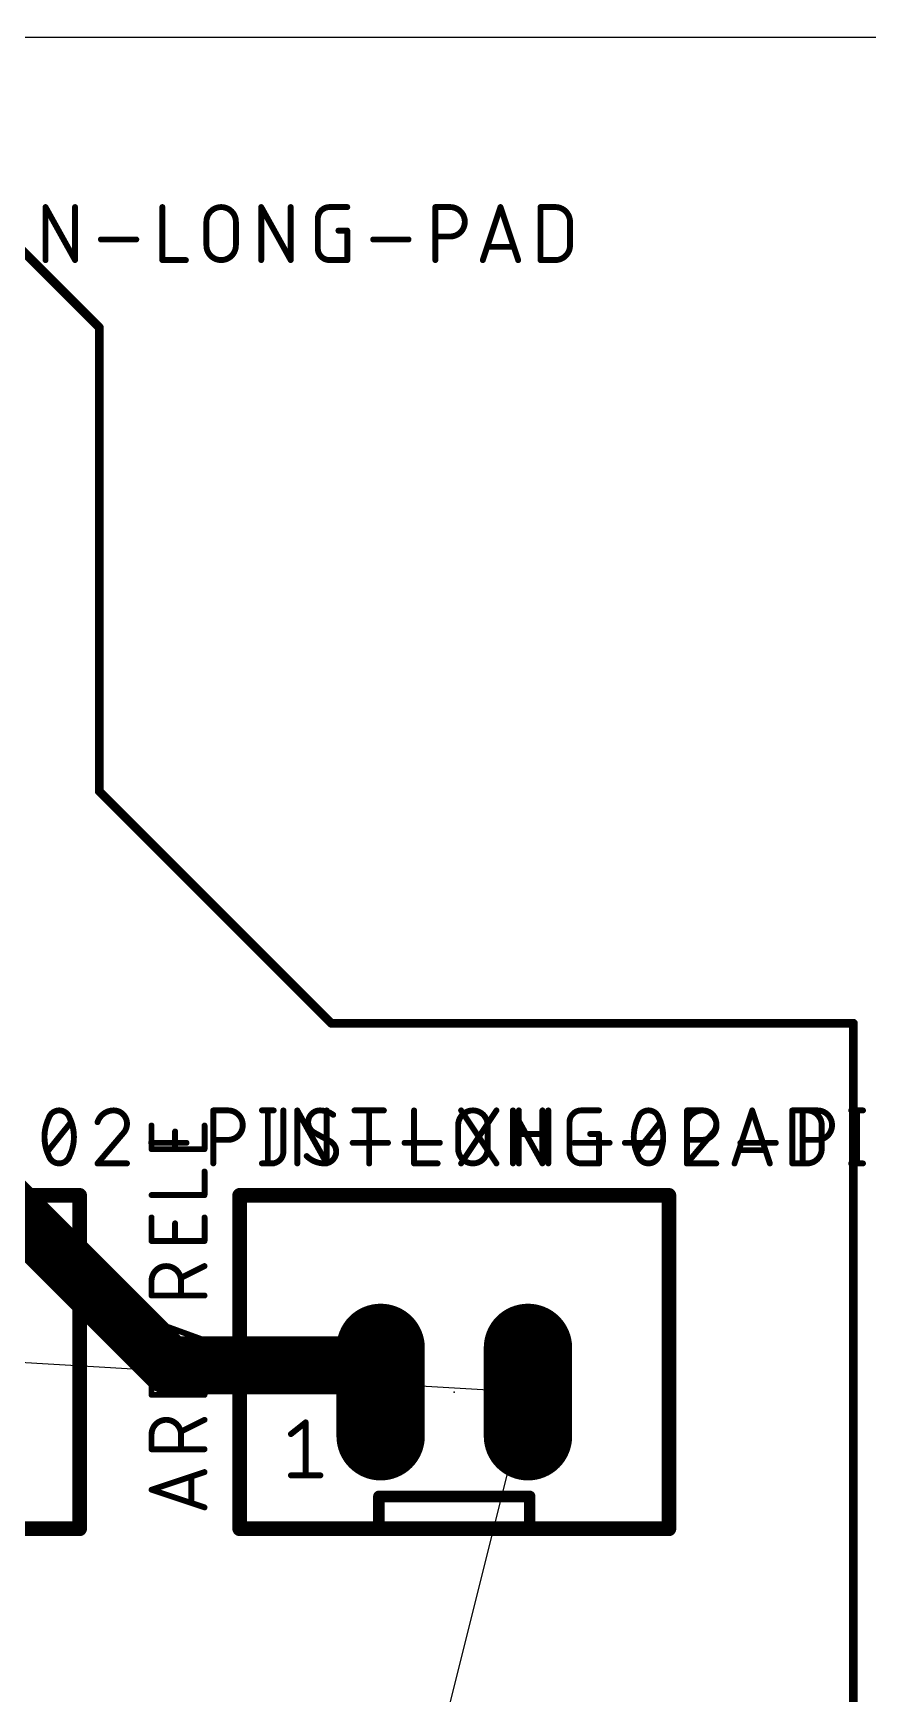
# Model space of a CAD drawing. Extents: x -1 to 132, y 0 to 67.
# Drawn here: x 67.86 to 82.25, y 38.44 to 67.08 of the extents above; entities that cross this region are included whole.
import ezdxf

# ---------------------------------------------------------------- set-up
doc = ezdxf.new("R2010")
doc.units = 0
for name, color, linetype in [('16', 132, 'CONTINUOUS'), ('17', 110, 'CONTINUOUS'), ('19', 53, 'CONTINUOUS'), ('20', 31, 'CONTINUOUS'), ('21', 253, 'CONTINUOUS'), ('23', 53, 'CONTINUOUS'), ('25', 253, 'CONTINUOUS'), ('27', 253, 'CONTINUOUS'), ('51', 253, 'CONTINUOUS')]:
    doc.layers.add(name, color=color, linetype=linetype)

# ---------------------------------------------------------------- blocks, each defined once
blk = doc.blocks.new('LONGP100')
at = {"const_width": 1}
blk.add_lwpolyline([(-0.5, 0), (0.5, 0)], dxfattribs=at)
at = {"const_width": 0.5}
for points in [[(-0.5, 0.25, 1), (-0.5, -0.25)], [(0.5, -0.25, 1), (0.5, 0.25)]]:
    blk.add_lwpolyline(points, format="xyb", dxfattribs=at)

msp = doc.modelspace()

# ---------------------------------------------------------------- linework, layer by layer
at = {"layer": '16'}
for points, const_width in [([(69, 62), (64, 67)], 0.1524), ([(69, 54), (69, 62)], 0.1524), ([(73, 50), (69, 54)], 0.1524), ([(82, 50), (73, 50)], 0.1524), ([(82, 14), (82, 50)], 0.1524), ([(66.6, 47.7), (70.2, 44.1)], 1), ([(70.2, 44.1), (73.8, 44.1)], 1), ([(73.8, 44.1), (73.85, 43.64)], 1)]:
    msp.add_lwpolyline(points, dxfattribs=dict(at, const_width=const_width))
for points, const_width in [([(69.0381, 62, 1), (68.9619, 62)], 0.0762), ([(68.9731, 61.9731, 1), (69.0269, 62.0269)], 0.0762), ([(68.9619, 54, 1), (69.0381, 54)], 0.0762), ([(69.0269, 54.0269, 1), (68.9731, 53.9731)], 0.0762), ([(73, 50.0381, 1), (73, 49.9619)], 0.0762), ([(72.9731, 49.9731, 1), (73.0269, 50.0269)], 0.0762), ([(82.0381, 50, 1), (81.9619, 50)], 0.0762), ([(82, 49.9619, 1), (82, 50.0381)], 0.0762), ([(70.2, 44.35, 1), (70.2, 43.85)], 0.5), ([(70.0232, 43.9232, 1), (70.3768, 44.2768)], 0.5), ([(74.0485, 44.127, 1), (73.5515, 44.073)], 0.5), ([(73.8, 43.85, 1), (73.8, 44.35)], 0.5), ([(73.6015, 43.613, 1), (74.0985, 43.667)], 0.5)]:
    msp.add_lwpolyline(points, format="xyb", dxfattribs=dict(at, const_width=const_width))
at = {"layer": '19'}
for p in [(54.8, 44.91), (73.85, 33.48)]:
    msp.add_line(p, (76.39, 43.64), dxfattribs=at)
at = {"layer": '20'}
msp.add_line((132, 67), (0, 67), dxfattribs=at)
at = {"layer": '21'}
for points, const_width in [([(68.66, 47.0325), (61.26, 47.0325)], 0.254), ([(68.66, 41.2825), (68.66, 47.0325)], 0.254), ([(78.82, 47.0325), (71.42, 47.0325)], 0.254), ([(71.42, 47.0325), (71.42, 41.2825)], 0.254), ([(78.82, 41.2825), (78.82, 47.0325)], 0.254), ([(73.82, 41.34), (73.82, 41.84)], 0.2), ([(73.82, 41.84), (76.42, 41.84)], 0.2), ([(76.42, 41.34), (76.42, 41.84)], 0.2), ([(61.26, 41.2825), (68.66, 41.2825)], 0.254), ([(71.42, 41.2825), (78.82, 41.2825)], 0.254)]:
    msp.add_lwpolyline(points, dxfattribs=dict(at, const_width=const_width))
for points, const_width in [([(68.7235, 47.0325, 1), (68.5965, 47.0325)], 0.127), ([(68.66, 46.969, 1), (68.66, 47.096)], 0.127), ([(71.42, 47.096, 1), (71.42, 46.969)], 0.127), ([(71.4835, 47.0325, 1), (71.3565, 47.0325)], 0.127), ([(78.8835, 47.0325, 1), (78.7565, 47.0325)], 0.127), ([(78.82, 46.969, 1), (78.82, 47.096)], 0.127), ([(73.87, 41.84, 1), (73.77, 41.84)], 0.1), ([(73.82, 41.89, 1), (73.82, 41.79)], 0.1), ([(76.47, 41.84, 1), (76.37, 41.84)], 0.1), ([(76.42, 41.79, 1), (76.42, 41.89)], 0.1), ([(68.5965, 41.2825, 1), (68.7235, 41.2825)], 0.127), ([(68.66, 41.219, 1), (68.66, 41.346)], 0.127), ([(71.42, 41.346, 1), (71.42, 41.219)], 0.127), ([(71.3565, 41.2825, 1), (71.4835, 41.2825)], 0.127), ([(73.77, 41.34, 1), (73.87, 41.34)], 0.1), ([(76.37, 41.34, 1), (76.47, 41.34)], 0.1), ([(78.7565, 41.2825, 1), (78.8835, 41.2825)], 0.127), ([(78.82, 41.219, 1), (78.82, 41.346)], 0.127)]:
    msp.add_lwpolyline(points, format="xyb", dxfattribs=dict(at, const_width=const_width))
at = {"layer": '23'}
msp.add_point((75.12, 43.64), dxfattribs=at)
at = {"layer": '25', "const_width": 0.1016}
for points in [[(69.8998, 47.8301), (69.8998, 48.2365)], [(70.3062, 47.8301), (70.3062, 48.1349)], [(70.8142, 48.2365), (70.8142, 47.8301)], [(70.8142, 47.8301), (69.8998, 47.8301)], [(70.8142, 47.0376), (70.8142, 47.444)], [(69.8998, 47.0376), (70.8142, 47.0376)], [(69.8998, 46.2451), (69.8998, 46.6515)], [(70.8142, 46.6515), (70.8142, 46.2451)], [(70.3062, 46.2451), (70.3062, 46.5499)], [(70.8142, 46.2451), (69.8998, 46.2451)], [(70.8142, 45.8128), (70.4078, 45.6096)], [(69.8998, 45.3048), (69.8998, 45.5588)], [(70.4078, 45.5588), (70.4078, 45.3048)], [(70.8142, 45.3048), (69.8998, 45.3048)], [(70.9158, 44.4956), (69.7982, 44.902)], [(70.1538, 44.0994), (70.5602, 44.0994)], [(69.8998, 43.5914), (69.8998, 43.8454)], [(70.8142, 43.8454), (70.8142, 43.5914)], [(70.8142, 43.5914), (69.8998, 43.5914)], [(70.8142, 43.1611), (70.4078, 42.9579)], [(69.8998, 42.6531), (69.8998, 42.9071)], [(70.8142, 42.6531), (69.8998, 42.6531)], [(70.4078, 42.9071), (70.4078, 42.6531)], [(69.8998, 41.9556), (70.8142, 42.2604)], [(70.5856, 42.1842), (70.5856, 41.727)], [(70.8142, 41.6508), (69.8998, 41.9556)]]:
    msp.add_lwpolyline(points, dxfattribs=at)
at = {"layer": '25'}
for points, const_width in [([(69.9252, 48.2365, 1), (69.8744, 48.2365)], 0.0508), ([(70.3316, 48.1349, 1), (70.2808, 48.1349)], 0.0508), ([(70.8396, 48.2365, 1), (70.7888, 48.2365)], 0.0508), ([(69.8998, 47.8555, 1), (69.8998, 47.8047)], 0.0508), ([(69.8744, 47.8301, 1), (69.9252, 47.8301)], 0.0508), ([(70.2808, 47.8301, 1), (70.3316, 47.8301)], 0.0508), ([(70.7888, 47.8301, 1), (70.8396, 47.8301)], 0.0508), ([(70.8142, 47.8047, 1), (70.8142, 47.8555)], 0.0508), ([(70.8396, 47.444, 1), (70.7888, 47.444)], 0.0508), ([(69.8998, 47.063, 1), (69.8998, 47.0122)], 0.0508), ([(70.7888, 47.0376, 1), (70.8396, 47.0376)], 0.0508), ([(70.8142, 47.0122, 1), (70.8142, 47.063)], 0.0508), ([(69.9252, 46.6515, 1), (69.8744, 46.6515)], 0.0508), ([(70.8396, 46.6515, 1), (70.7888, 46.6515)], 0.0508), ([(70.3316, 46.5499, 1), (70.2808, 46.5499)], 0.0508), ([(69.8998, 46.2705, 1), (69.8998, 46.2197)], 0.0508), ([(69.8744, 46.2451, 1), (69.9252, 46.2451)], 0.0508), ([(70.2808, 46.2451, 1), (70.3316, 46.2451)], 0.0508), ([(70.7888, 46.2451, 1), (70.8396, 46.2451)], 0.0508), ([(70.8142, 46.2197, 1), (70.8142, 46.2705)], 0.0508), ([(70.4078, 45.5588, 1), (69.8998, 45.5588)], 0.1016), ([(70.8256, 45.7901, 1), (70.8028, 45.8356)], 0.0508), ([(69.9252, 45.5588, 1), (69.8744, 45.5588)], 0.0508), ([(69.8744, 45.5588, 1), (69.9252, 45.5588)], 0.0508), ([(70.3964, 45.6324, 1), (70.4192, 45.5869)], 0.0508), ([(70.4332, 45.5588, 1), (70.3824, 45.5588)], 0.0508), ([(70.3824, 45.5588, 1), (70.4332, 45.5588)], 0.0508), ([(69.8998, 45.3302, 1), (69.8998, 45.2794)], 0.0508), ([(69.8744, 45.3048, 1), (69.9252, 45.3048)], 0.0508), ([(70.3824, 45.3048, 1), (70.4332, 45.3048)], 0.0508), ([(70.8142, 45.2794, 1), (70.8142, 45.3302)], 0.0508), ([(69.8069, 44.9259, 1), (69.7895, 44.8781)], 0.0508), ([(70.9071, 44.4717, 1), (70.9245, 44.5195)], 0.0508), ([(70.1538, 44.0994, 0.4142), (69.8998, 43.8454)], 0.1016), ([(70.1538, 44.1247, 1), (70.1538, 44.074)], 0.0508), ([(70.1538, 44.074, 1), (70.1538, 44.1247)], 0.0508), ([(70.8142, 43.8454, 0.4142), (70.5602, 44.0994)], 0.1016), ([(70.5602, 44.1247, 1), (70.5602, 44.074)], 0.0508), ([(70.5602, 44.074, 1), (70.5602, 44.1247)], 0.0508), ([(69.9252, 43.8454, 1), (69.8744, 43.8454)], 0.0508), ([(69.8744, 43.8454, 1), (69.9252, 43.8454)], 0.0508), ([(70.8396, 43.8454, 1), (70.7888, 43.8454)], 0.0508), ([(70.7888, 43.8454, 1), (70.8396, 43.8454)], 0.0508), ([(69.8998, 43.6168, 1), (69.8998, 43.566)], 0.0508), ([(69.8744, 43.5914, 1), (69.9252, 43.5914)], 0.0508), ([(70.7888, 43.5914, 1), (70.8396, 43.5914)], 0.0508), ([(70.8142, 43.566, 1), (70.8142, 43.6168)], 0.0508), ([(70.4078, 42.9071, 1), (69.8998, 42.9071)], 0.1016), ([(70.3964, 42.9806, 1), (70.4192, 42.9352)], 0.0508), ([(70.8256, 43.1384, 1), (70.8028, 43.1838)], 0.0508), ([(69.9252, 42.9071, 1), (69.8744, 42.9071)], 0.0508), ([(69.8744, 42.9071, 1), (69.9252, 42.9071)], 0.0508), ([(69.8998, 42.6785, 1), (69.8998, 42.6277)], 0.0508), ([(69.8744, 42.6531, 1), (69.9252, 42.6531)], 0.0508), ([(70.4332, 42.9071, 1), (70.3824, 42.9071)], 0.0508), ([(70.3824, 42.9071, 1), (70.4332, 42.9071)], 0.0508), ([(70.3824, 42.6531, 1), (70.4332, 42.6531)], 0.0508), ([(70.8142, 42.6277, 1), (70.8142, 42.6785)], 0.0508), ([(70.611, 42.1842, 1), (70.5602, 42.1842)], 0.0508), ([(70.8222, 42.2363, 1), (70.8062, 42.2845)], 0.0508), ([(69.9078, 41.9797, 1), (69.8918, 41.9315)], 0.0508), ([(69.8918, 41.9797, 1), (69.9078, 41.9315)], 0.0508), ([(70.5602, 41.727, 1), (70.611, 41.727)], 0.0508), ([(70.8062, 41.6267, 1), (70.8222, 41.6749)], 0.0508)]:
    msp.add_lwpolyline(points, format="xyb", dxfattribs=dict(at, const_width=const_width))
at = {"layer": '27', "const_width": 0.1016}
for points in [[(68.0727, 63.1633), (68.0727, 64.0777)], [(68.0727, 64.0777), (68.5807, 63.1633)], [(68.5807, 63.1633), (68.5807, 64.0777)], [(70.0864, 64.0777), (70.0864, 63.1633)], [(70.8464, 63.4173), (70.8464, 63.8237)], [(71.3544, 63.8237), (71.3544, 63.4173)], [(71.7913, 63.1633), (71.7913, 64.0777)], [(71.7913, 64.0777), (72.2993, 63.1633)], [(72.2993, 63.1633), (72.2993, 64.0777)], [(72.7666, 63.3665), (72.7666, 63.8745)], [(72.9698, 64.0777), (73.2746, 64.0777)], [(74.7935, 63.1633), (74.7935, 64.0777)], [(74.7935, 64.0777), (75.0475, 64.0777)], [(75.6114, 63.1633), (75.9162, 64.0777)], [(75.9162, 64.0777), (76.221, 63.1633)], [(76.6071, 63.1633), (76.6071, 64.0777)], [(76.6071, 64.0777), (76.8611, 64.0777)], [(77.1151, 63.8237), (77.1151, 63.4173)], [(73.1222, 63.6713), (73.2746, 63.6713)], [(73.2746, 63.6713), (73.2746, 63.1633)], [(75.0475, 63.5697), (74.7935, 63.5697)], [(69.0278, 63.5189), (69.6374, 63.5189)], [(73.7217, 63.5189), (74.3313, 63.5189)], [(76.1448, 63.3919), (75.6876, 63.3919)], [(70.0864, 63.1633), (70.4928, 63.1633)], [(73.2746, 63.1633), (72.9698, 63.1633)], [(76.8611, 63.1633), (76.6071, 63.1633)], [(70.9649, 47.5833), (70.9649, 48.4977)], [(70.9649, 48.4977), (71.2189, 48.4977)], [(71.8031, 48.4977), (72.0063, 48.4977)], [(71.9047, 48.4977), (71.9047, 47.5833)], [(72.1731, 48.4977), (72.1731, 47.7865)], [(72.4127, 47.5833), (72.4127, 48.4977)], [(72.4127, 48.4977), (72.9207, 47.5833)], [(72.9207, 47.5833), (72.9207, 48.4977)], [(73.3983, 48.4977), (73.9063, 48.4977)], [(73.6523, 47.5833), (73.6523, 48.4977)], [(74.4264, 48.4977), (74.4264, 47.5833)], [(75.2372, 47.5833), (75.8468, 48.4977)], [(75.2372, 48.4977), (75.8468, 47.5833)], [(76.1313, 47.5833), (76.1313, 48.4977)], [(76.1313, 48.4977), (76.6393, 47.5833)], [(76.2329, 47.5833), (76.2329, 48.4977)], [(76.6393, 47.5833), (76.6393, 48.4977)], [(76.7409, 48.4977), (76.7409, 47.5833)], [(77.3098, 48.4977), (77.6146, 48.4977)], [(79.1335, 47.5833), (79.1335, 48.4977)], [(79.1335, 48.4977), (79.3875, 48.4977)], [(79.9514, 47.5833), (80.2562, 48.4977)], [(80.2562, 48.4977), (80.561, 47.5833)], [(80.9471, 47.5833), (80.9471, 48.4977)], [(80.9471, 48.4977), (81.2011, 48.4977)], [(81.1249, 47.5833), (81.1249, 48.4977)], [(81.1249, 48.4977), (81.3789, 48.4977)], [(81.9631, 48.4977), (82.1663, 48.4977)], [(82.0647, 48.4977), (82.0647, 47.5833)], [(68.1049, 47.7865), (68.5113, 48.2945)], [(69.4003, 48.0913), (68.9685, 47.5833)], [(72.9817, 47.9643), (72.7023, 48.1167)], [(75.1864, 47.8373), (75.1864, 48.2437)], [(75.6944, 48.2437), (75.6944, 47.8373)], [(76.2329, 48.0913), (76.7409, 48.0913)], [(77.1066, 47.7865), (77.1066, 48.2945)], [(77.4622, 48.0913), (77.6146, 48.0913)], [(77.6146, 48.0913), (77.6146, 47.5833)], [(78.2649, 47.7865), (78.6713, 48.2945)], [(79.5603, 48.0913), (79.1285, 47.5833)], [(81.4551, 48.2437), (81.4551, 47.8373)], [(69.8931, 47.9389), (70.5027, 47.9389)], [(71.2189, 47.9897), (70.9649, 47.9897)], [(73.3678, 47.9389), (73.9774, 47.9389)], [(74.2619, 47.9389), (74.8715, 47.9389)], [(77.1879, 47.9389), (77.7975, 47.9389)], [(78.0617, 47.9389), (78.6713, 47.9389)], [(79.3875, 47.9897), (79.1335, 47.9897)], [(80.4848, 47.8119), (80.0276, 47.8119)], [(80.0531, 47.9389), (80.6627, 47.9389)], [(81.3789, 47.9897), (81.1249, 47.9897)], [(68.9685, 47.5833), (69.4765, 47.5833)], [(71.8031, 47.5833), (72.0063, 47.5833)], [(71.9699, 47.5833), (71.8683, 47.5833)], [(74.4264, 47.5833), (74.8328, 47.5833)], [(77.6146, 47.5833), (77.3098, 47.5833)], [(79.1285, 47.5833), (79.6365, 47.5833)], [(81.2011, 47.5833), (80.9471, 47.5833)], [(81.9631, 47.5833), (82.1663, 47.5833)]]:
    msp.add_lwpolyline(points, dxfattribs=at)
at = {"layer": '27'}
for points, const_width in [([(68.0981, 64.0777, 1), (68.0473, 64.0777)], 0.0508), ([(68.0949, 64.09, 1), (68.0505, 64.0654)], 0.0508), ([(68.6061, 64.0777, 1), (68.5553, 64.0777)], 0.0508), ([(70.1118, 64.0777, 1), (70.061, 64.0777)], 0.0508), ([(71.3544, 63.8237, 1), (70.8464, 63.8237)], 0.1016), ([(70.8718, 63.8237, 1), (70.821, 63.8237)], 0.0508), ([(71.3798, 63.8237, 1), (71.329, 63.8237)], 0.0508), ([(71.8167, 64.0777, 1), (71.7659, 64.0777)], 0.0508), ([(71.8135, 64.09, 1), (71.7691, 64.0654)], 0.0508), ([(72.3247, 64.0777, 1), (72.2739, 64.0777)], 0.0508), ([(72.9698, 64.0777, 0.4142), (72.7666, 63.8745)], 0.1016), ([(72.792, 63.8745, 1), (72.7412, 63.8745)], 0.0508), ([(72.7412, 63.8745, 1), (72.792, 63.8745)], 0.0508), ([(72.9698, 64.1031, 1), (72.9698, 64.0523)], 0.0508), ([(72.9698, 64.0523, 1), (72.9698, 64.1031)], 0.0508), ([(73.2746, 64.0523, 1), (73.2746, 64.1031)], 0.0508), ([(74.8189, 64.0777, 1), (74.7681, 64.0777)], 0.0508), ([(74.7935, 64.1031, 1), (74.7935, 64.0523)], 0.0508), ([(75.0475, 63.5697, 1), (75.0475, 64.0777)], 0.1016), ([(75.0475, 64.1031, 1), (75.0475, 64.0523)], 0.0508), ([(75.0475, 64.0523, 1), (75.0475, 64.1031)], 0.0508), ([(75.9403, 64.0857, 1), (75.8921, 64.0697)], 0.0508), ([(75.9403, 64.0697, 1), (75.8921, 64.0857)], 0.0508), ([(76.6325, 64.0777, 1), (76.5817, 64.0777)], 0.0508), ([(76.6071, 64.1031, 1), (76.6071, 64.0523)], 0.0508), ([(77.1151, 63.8237, 0.4142), (76.8611, 64.0777)], 0.1016), ([(76.8611, 64.1031, 1), (76.8611, 64.0523)], 0.0508), ([(76.8611, 64.0523, 1), (76.8611, 64.1031)], 0.0508), ([(77.1405, 63.8237, 1), (77.0897, 63.8237)], 0.0508), ([(70.821, 63.8237, 1), (70.8718, 63.8237)], 0.0508), ([(71.329, 63.8237, 1), (71.3798, 63.8237)], 0.0508), ([(73.1222, 63.6967, 1), (73.1222, 63.6459)], 0.0508), ([(73.3, 63.6713, 1), (73.2492, 63.6713)], 0.0508), ([(73.2746, 63.6459, 1), (73.2746, 63.6967)], 0.0508), ([(74.7935, 63.5951, 1), (74.7935, 63.5443)], 0.0508), ([(75.0475, 63.5951, 1), (75.0475, 63.5443)], 0.0508), ([(75.0475, 63.5443, 1), (75.0475, 63.5951)], 0.0508), ([(77.0897, 63.8237, 1), (77.1405, 63.8237)], 0.0508), ([(69.0278, 63.5443, 1), (69.0278, 63.4935)], 0.0508), ([(69.6374, 63.4935, 1), (69.6374, 63.5443)], 0.0508), ([(70.8464, 63.4173, 1), (71.3544, 63.4173)], 0.1016), ([(70.8718, 63.4173, 1), (70.821, 63.4173)], 0.0508), ([(70.821, 63.4173, 1), (70.8718, 63.4173)], 0.0508), ([(71.3798, 63.4173, 1), (71.329, 63.4173)], 0.0508), ([(71.329, 63.4173, 1), (71.3798, 63.4173)], 0.0508), ([(72.7666, 63.3665, 0.4142), (72.9698, 63.1633)], 0.1016), ([(72.792, 63.3665, 1), (72.7412, 63.3665)], 0.0508), ([(72.7412, 63.3665, 1), (72.792, 63.3665)], 0.0508), ([(73.7217, 63.5443, 1), (73.7217, 63.4935)], 0.0508), ([(74.3313, 63.4935, 1), (74.3313, 63.5443)], 0.0508), ([(75.6876, 63.4173, 1), (75.6876, 63.3665)], 0.0508), ([(76.1448, 63.3665, 1), (76.1448, 63.4173)], 0.0508), ([(76.8611, 63.1633, 0.4142), (77.1151, 63.4173)], 0.1016), ([(77.1405, 63.4173, 1), (77.0897, 63.4173)], 0.0508), ([(77.0897, 63.4173, 1), (77.1405, 63.4173)], 0.0508), ([(68.0473, 63.1633, 1), (68.0981, 63.1633)], 0.0508), ([(68.5553, 63.1633, 1), (68.6061, 63.1633)], 0.0508), ([(68.5585, 63.151, 1), (68.6029, 63.1756)], 0.0508), ([(70.0864, 63.1887, 1), (70.0864, 63.1379)], 0.0508), ([(70.061, 63.1633, 1), (70.1118, 63.1633)], 0.0508), ([(70.4928, 63.1379, 1), (70.4928, 63.1887)], 0.0508), ([(71.7659, 63.1633, 1), (71.8167, 63.1633)], 0.0508), ([(72.2739, 63.1633, 1), (72.3247, 63.1633)], 0.0508), ([(72.2771, 63.151, 1), (72.3215, 63.1756)], 0.0508), ([(72.9698, 63.1887, 1), (72.9698, 63.1379)], 0.0508), ([(72.9698, 63.1379, 1), (72.9698, 63.1887)], 0.0508), ([(73.2492, 63.1633, 1), (73.3, 63.1633)], 0.0508), ([(73.2746, 63.1379, 1), (73.2746, 63.1887)], 0.0508), ([(74.7681, 63.1633, 1), (74.8189, 63.1633)], 0.0508), ([(75.5873, 63.1713, 1), (75.6355, 63.1553)], 0.0508), ([(76.1969, 63.1553, 1), (76.2451, 63.1713)], 0.0508), ([(76.6071, 63.1887, 1), (76.6071, 63.1379)], 0.0508), ([(76.5817, 63.1633, 1), (76.6325, 63.1633)], 0.0508), ([(76.8611, 63.1887, 1), (76.8611, 63.1379)], 0.0508), ([(76.8611, 63.1379, 1), (76.8611, 63.1887)], 0.0508), ([(68.1303, 48.3707, 0.1139), (68.0541, 48.0405)], 0.1016), ([(68.3081, 48.4977, 0.3205), (68.1303, 48.3707)], 0.1016), ([(68.1063, 48.3789, 1), (68.1543, 48.3625)], 0.0508), ([(68.1531, 48.3596, 1), (68.1075, 48.3818)], 0.0508), ([(68.4859, 48.3707, 0.3205), (68.3081, 48.4977)], 0.1016), ([(68.3081, 48.5231, 1), (68.3081, 48.4723)], 0.0508), ([(68.3081, 48.4723, 1), (68.3081, 48.5231)], 0.0508), ([(68.5621, 48.0405, 0.1139), (68.4859, 48.3707)], 0.1016), ([(68.5087, 48.3818, 1), (68.4631, 48.3596)], 0.0508), ([(68.4619, 48.3625, 1), (68.5099, 48.3789)], 0.0508), ([(69.2479, 48.4977, 0.3252), (68.9685, 48.2945)], 0.1016), ([(69.4765, 48.2691, 0.4142), (69.2479, 48.4977)], 0.1016), ([(69.2479, 48.5231, 1), (69.2479, 48.4723)], 0.0508), ([(69.2479, 48.4723, 1), (69.2479, 48.5231)], 0.0508), ([(70.9903, 48.4977, 1), (70.9395, 48.4977)], 0.0508), ([(70.9649, 48.5231, 1), (70.9649, 48.4723)], 0.0508), ([(71.2189, 47.9897, 1), (71.2189, 48.4977)], 0.1016), ([(71.2189, 48.5231, 1), (71.2189, 48.4723)], 0.0508), ([(71.2189, 48.4723, 1), (71.2189, 48.5231)], 0.0508), ([(71.8031, 48.5231, 1), (71.8031, 48.4723)], 0.0508), ([(71.9301, 48.4977, 1), (71.8793, 48.4977)], 0.0508), ([(72.0063, 48.4723, 1), (72.0063, 48.5231)], 0.0508), ([(72.1985, 48.4977, 1), (72.1477, 48.4977)], 0.0508), ([(72.4381, 48.4977, 1), (72.3873, 48.4977)], 0.0508), ([(72.4349, 48.51, 1), (72.3905, 48.4854)], 0.0508), ([(72.8039, 48.4977, 0.4142), (72.6007, 48.2945)], 0.1016), ([(73.0325, 48.4215, 0.1623), (72.8039, 48.4977)], 0.1016), ([(72.8039, 48.5231, 1), (72.8039, 48.4723)], 0.0508), ([(72.8039, 48.4723, 1), (72.8039, 48.5231)], 0.0508), ([(72.9461, 48.4977, 1), (72.8953, 48.4977)], 0.0508), ([(73.0173, 48.4012, 1), (73.0478, 48.4418)], 0.0508), ([(73.3983, 48.5231, 1), (73.3983, 48.4723)], 0.0508), ([(73.6777, 48.4977, 1), (73.6269, 48.4977)], 0.0508), ([(73.9063, 48.4723, 1), (73.9063, 48.5231)], 0.0508), ([(74.4518, 48.4977, 1), (74.401, 48.4977)], 0.0508), ([(75.6944, 48.2437, 1), (75.1864, 48.2437)], 0.1016), ([(75.2584, 48.5118, 1), (75.2161, 48.4836)], 0.0508), ([(75.868, 48.4836, 1), (75.8257, 48.5118)], 0.0508), ([(76.1567, 48.4977, 1), (76.1059, 48.4977)], 0.0508), ([(76.1535, 48.51, 1), (76.1091, 48.4854)], 0.0508), ([(76.2583, 48.4977, 1), (76.2075, 48.4977)], 0.0508), ([(76.6647, 48.4977, 1), (76.6139, 48.4977)], 0.0508), ([(76.7663, 48.4977, 1), (76.7155, 48.4977)], 0.0508), ([(77.3098, 48.4977, 0.4142), (77.1066, 48.2945)], 0.1016), ([(77.3098, 48.5231, 1), (77.3098, 48.4723)], 0.0508), ([(77.3098, 48.4723, 1), (77.3098, 48.5231)], 0.0508), ([(77.6146, 48.4723, 1), (77.6146, 48.5231)], 0.0508), ([(78.2903, 48.3707, 0.1139), (78.2141, 48.0405)], 0.1016), ([(78.4681, 48.4977, 0.3205), (78.2903, 48.3707)], 0.1016), ([(78.2663, 48.3789, 1), (78.3143, 48.3625)], 0.0508), ([(78.3131, 48.3596, 1), (78.2675, 48.3818)], 0.0508), ([(78.6459, 48.3707, 0.3205), (78.4681, 48.4977)], 0.1016), ([(78.4681, 48.5231, 1), (78.4681, 48.4723)], 0.0508), ([(78.4681, 48.4723, 1), (78.4681, 48.5231)], 0.0508), ([(78.7221, 48.0405, 0.1139), (78.6459, 48.3707)], 0.1016), ([(78.6687, 48.3818, 1), (78.6231, 48.3596)], 0.0508), ([(78.6219, 48.3625, 1), (78.6699, 48.3789)], 0.0508), ([(79.4079, 48.4977, 0.3252), (79.1285, 48.2945)], 0.1016), ([(79.1589, 48.4977, 1), (79.1081, 48.4977)], 0.0508), ([(79.1335, 48.5231, 1), (79.1335, 48.4723)], 0.0508), ([(79.3875, 47.9897, 1), (79.3875, 48.4977)], 0.1016), ([(79.3875, 48.5231, 1), (79.3875, 48.4723)], 0.0508), ([(79.6365, 48.2691, 0.4142), (79.4079, 48.4977)], 0.1016), ([(79.4079, 48.5231, 1), (79.4079, 48.4723)], 0.0508), ([(79.3875, 48.4723, 1), (79.3875, 48.5231)], 0.0508), ([(79.4079, 48.4723, 1), (79.4079, 48.5231)], 0.0508), ([(80.2803, 48.5057, 1), (80.2321, 48.4897)], 0.0508), ([(80.2803, 48.4897, 1), (80.2321, 48.5057)], 0.0508), ([(80.9725, 48.4977, 1), (80.9217, 48.4977)], 0.0508), ([(80.9471, 48.5231, 1), (80.9471, 48.4723)], 0.0508), ([(81.1503, 48.4977, 1), (81.0995, 48.4977)], 0.0508), ([(81.1249, 48.5231, 1), (81.1249, 48.4723)], 0.0508), ([(81.4551, 48.2437, 0.4142), (81.2011, 48.4977)], 0.1016), ([(81.2011, 48.5231, 1), (81.2011, 48.4723)], 0.0508), ([(81.2011, 48.4723, 1), (81.2011, 48.5231)], 0.0508), ([(81.3789, 47.9897, 1), (81.3789, 48.4977)], 0.1016), ([(81.3789, 48.5231, 1), (81.3789, 48.4723)], 0.0508), ([(81.3789, 48.4723, 1), (81.3789, 48.5231)], 0.0508), ([(81.9631, 48.5231, 1), (81.9631, 48.4723)], 0.0508), ([(82.0901, 48.4977, 1), (82.0393, 48.4977)], 0.0508), ([(82.1663, 48.4723, 1), (82.1663, 48.5231)], 0.0508), ([(68.5311, 48.2786, 1), (68.4915, 48.3104)], 0.0508), ([(68.9443, 48.3023, 1), (68.9927, 48.2867)], 0.0508), ([(69.4003, 48.0913, 0.2053), (69.4765, 48.2691)], 0.1016), ([(69.3828, 48.1097, 1), (69.4178, 48.0729)], 0.0508), ([(69.4196, 48.0748, 1), (69.3809, 48.1078)], 0.0508), ([(69.5019, 48.2691, 1), (69.4511, 48.2691)], 0.0508), ([(69.4511, 48.2691, 1), (69.5019, 48.2691)], 0.0508), ([(72.6007, 48.2945, 0.2656), (72.7023, 48.1167)], 0.1016), ([(72.6261, 48.2945, 1), (72.5753, 48.2945)], 0.0508), ([(72.5753, 48.2945, 1), (72.6261, 48.2945)], 0.0508), ([(72.7145, 48.139, 1), (72.6901, 48.0944)], 0.0508), ([(72.6894, 48.0948, 1), (72.7152, 48.1386)], 0.0508), ([(75.2118, 48.2437, 1), (75.161, 48.2437)], 0.0508), ([(75.161, 48.2437, 1), (75.2118, 48.2437)], 0.0508), ([(75.7198, 48.2437, 1), (75.669, 48.2437)], 0.0508), ([(75.669, 48.2437, 1), (75.7198, 48.2437)], 0.0508), ([(76.2329, 48.1167, 1), (76.2329, 48.0659)], 0.0508), ([(76.7409, 48.0659, 1), (76.7409, 48.1167)], 0.0508), ([(77.132, 48.2945, 1), (77.0812, 48.2945)], 0.0508), ([(77.0812, 48.2945, 1), (77.132, 48.2945)], 0.0508), ([(77.4622, 48.1167, 1), (77.4622, 48.0659)], 0.0508), ([(77.64, 48.0913, 1), (77.5892, 48.0913)], 0.0508), ([(77.6146, 48.0659, 1), (77.6146, 48.1167)], 0.0508), ([(78.6911, 48.2786, 1), (78.6515, 48.3104)], 0.0508), ([(79.1043, 48.3023, 1), (79.1527, 48.2867)], 0.0508), ([(79.5603, 48.0913, 0.2053), (79.6365, 48.2691)], 0.1016), ([(79.5428, 48.1097, 1), (79.5778, 48.0729)], 0.0508), ([(79.5796, 48.0748, 1), (79.5409, 48.1078)], 0.0508), ([(79.6619, 48.2691, 1), (79.6111, 48.2691)], 0.0508), ([(79.6111, 48.2691, 1), (79.6619, 48.2691)], 0.0508), ([(81.4805, 48.2437, 1), (81.4297, 48.2437)], 0.0508), ([(81.4297, 48.2437, 1), (81.4805, 48.2437)], 0.0508), ([(68.0541, 48.0405, 0.1139), (68.1303, 47.7103)], 0.1016), ([(68.0795, 48.0405, 1), (68.0287, 48.0405)], 0.0508), ([(68.0287, 48.0405, 1), (68.0795, 48.0405)], 0.0508), ([(68.4859, 47.7103, 0.1139), (68.5621, 48.0405)], 0.1016), ([(68.5875, 48.0405, 1), (68.5367, 48.0405)], 0.0508), ([(68.5367, 48.0405, 1), (68.5875, 48.0405)], 0.0508), ([(69.8931, 47.9643, 1), (69.8931, 47.9135)], 0.0508), ([(70.5027, 47.9135, 1), (70.5027, 47.9643)], 0.0508), ([(70.9649, 48.0151, 1), (70.9649, 47.9643)], 0.0508), ([(71.2189, 48.0151, 1), (71.2189, 47.9643)], 0.0508), ([(71.2189, 47.9643, 1), (71.2189, 48.0151)], 0.0508), ([(71.9699, 47.5833, 0.4142), (72.1731, 47.7865)], 0.1016), ([(72.1985, 47.7865, 1), (72.1477, 47.7865)], 0.0508), ([(72.8801, 47.5833, 0.4142), (73.0833, 47.7865)], 0.1016), ([(73.0833, 47.7865, 0.2656), (72.9817, 47.9643)], 0.1016), ([(72.9946, 47.9862, 1), (72.9688, 47.9424)], 0.0508), ([(72.9695, 47.942, 1), (72.9939, 47.9866)], 0.0508), ([(73.1087, 47.7865, 1), (73.0579, 47.7865)], 0.0508), ([(73.3678, 47.9643, 1), (73.3678, 47.9135)], 0.0508), ([(73.9774, 47.9135, 1), (73.9774, 47.9643)], 0.0508), ([(74.2619, 47.9643, 1), (74.2619, 47.9135)], 0.0508), ([(74.8715, 47.9135, 1), (74.8715, 47.9643)], 0.0508), ([(75.1864, 47.8373, 1), (75.6944, 47.8373)], 0.1016), ([(75.2118, 47.8373, 1), (75.161, 47.8373)], 0.0508), ([(75.161, 47.8373, 1), (75.2118, 47.8373)], 0.0508), ([(75.7198, 47.8373, 1), (75.669, 47.8373)], 0.0508), ([(75.669, 47.8373, 1), (75.7198, 47.8373)], 0.0508), ([(77.1066, 47.7865, 0.4142), (77.3098, 47.5833)], 0.1016), ([(77.132, 47.7865, 1), (77.0812, 47.7865)], 0.0508), ([(77.1879, 47.9643, 1), (77.1879, 47.9135)], 0.0508), ([(77.7975, 47.9135, 1), (77.7975, 47.9643)], 0.0508), ([(78.0617, 47.9643, 1), (78.0617, 47.9135)], 0.0508), ([(78.2141, 48.0405, 0.1139), (78.2903, 47.7103)], 0.1016), ([(78.2395, 48.0405, 1), (78.1887, 48.0405)], 0.0508), ([(78.1887, 48.0405, 1), (78.2395, 48.0405)], 0.0508), ([(78.6459, 47.7103, 0.1139), (78.7221, 48.0405)], 0.1016), ([(78.6713, 47.9135, 1), (78.6713, 47.9643)], 0.0508), ([(78.7475, 48.0405, 1), (78.6967, 48.0405)], 0.0508), ([(78.6967, 48.0405, 1), (78.7475, 48.0405)], 0.0508), ([(79.1335, 48.0151, 1), (79.1335, 47.9643)], 0.0508), ([(79.3875, 48.0151, 1), (79.3875, 47.9643)], 0.0508), ([(79.3875, 47.9643, 1), (79.3875, 48.0151)], 0.0508), ([(80.0276, 47.8373, 1), (80.0276, 47.7865)], 0.0508), ([(80.0531, 47.9643, 1), (80.0531, 47.9135)], 0.0508), ([(80.4848, 47.7865, 1), (80.4848, 47.8373)], 0.0508), ([(80.6627, 47.9135, 1), (80.6627, 47.9643)], 0.0508), ([(81.1249, 48.0151, 1), (81.1249, 47.9643)], 0.0508), ([(81.2011, 47.5833, 0.4142), (81.4551, 47.8373)], 0.1016), ([(81.3789, 48.0151, 1), (81.3789, 47.9643)], 0.0508), ([(81.3789, 47.9643, 1), (81.3789, 48.0151)], 0.0508), ([(81.4805, 47.8373, 1), (81.4297, 47.8373)], 0.0508), ([(81.4297, 47.8373, 1), (81.4805, 47.8373)], 0.0508), ([(68.0851, 47.8024, 1), (68.1247, 47.7706)], 0.0508), ([(68.1303, 47.7103, 0.3205), (68.3081, 47.5833)], 0.1016), ([(68.1543, 47.7185, 1), (68.1063, 47.7021)], 0.0508), ([(68.1075, 47.6992, 1), (68.1531, 47.7214)], 0.0508), ([(68.3081, 47.5833, 0.3205), (68.4859, 47.7103)], 0.1016), ([(68.3081, 47.6087, 1), (68.3081, 47.5579)], 0.0508), ([(68.3081, 47.5579, 1), (68.3081, 47.6087)], 0.0508), ([(68.4631, 47.7214, 1), (68.5087, 47.6992)], 0.0508), ([(68.5099, 47.7021, 1), (68.4619, 47.7185)], 0.0508), ([(68.9491, 47.5998, 1), (68.9878, 47.5668)], 0.0508), ([(68.9685, 47.6087, 1), (68.9685, 47.5579)], 0.0508), ([(69.4765, 47.5579, 1), (69.4765, 47.6087)], 0.0508), ([(70.9395, 47.5833, 1), (70.9903, 47.5833)], 0.0508), ([(71.8031, 47.6087, 1), (71.8031, 47.5579)], 0.0508), ([(71.8683, 47.6087, 1), (71.8683, 47.5579)], 0.0508), ([(71.8793, 47.5833, 1), (71.9301, 47.5833)], 0.0508), ([(71.9699, 47.6087, 1), (71.9699, 47.5579)], 0.0508), ([(71.9699, 47.5579, 1), (71.9699, 47.6087)], 0.0508), ([(72.0063, 47.5579, 1), (72.0063, 47.6087)], 0.0508), ([(72.1477, 47.7865, 1), (72.1985, 47.7865)], 0.0508), ([(72.3873, 47.5833, 1), (72.4381, 47.5833)], 0.0508), ([(72.5753, 47.7103, 0.2), (72.8801, 47.5833)], 0.1016), ([(72.5933, 47.7282, 1), (72.5573, 47.6924)], 0.0508), ([(72.8801, 47.6087, 1), (72.8801, 47.5579)], 0.0508), ([(72.8801, 47.5579, 1), (72.8801, 47.6087)], 0.0508), ([(72.8953, 47.5833, 1), (72.9461, 47.5833)], 0.0508), ([(72.8985, 47.571, 1), (72.9429, 47.5956)], 0.0508), ([(73.0579, 47.7865, 1), (73.1087, 47.7865)], 0.0508), ([(73.6269, 47.5833, 1), (73.6777, 47.5833)], 0.0508), ([(74.4264, 47.6087, 1), (74.4264, 47.5579)], 0.0508), ([(74.401, 47.5833, 1), (74.4518, 47.5833)], 0.0508), ([(74.8328, 47.5579, 1), (74.8328, 47.6087)], 0.0508), ([(75.2161, 47.5974, 1), (75.2584, 47.5692)], 0.0508), ([(75.8257, 47.5692, 1), (75.868, 47.5974)], 0.0508), ([(76.1059, 47.5833, 1), (76.1567, 47.5833)], 0.0508), ([(76.2075, 47.5833, 1), (76.2583, 47.5833)], 0.0508), ([(76.6139, 47.5833, 1), (76.6647, 47.5833)], 0.0508), ([(76.6171, 47.571, 1), (76.6615, 47.5956)], 0.0508), ([(76.7155, 47.5833, 1), (76.7663, 47.5833)], 0.0508), ([(77.0812, 47.7865, 1), (77.132, 47.7865)], 0.0508), ([(77.3098, 47.6087, 1), (77.3098, 47.5579)], 0.0508), ([(77.3098, 47.5579, 1), (77.3098, 47.6087)], 0.0508), ([(77.5892, 47.5833, 1), (77.64, 47.5833)], 0.0508), ([(77.6146, 47.5579, 1), (77.6146, 47.6087)], 0.0508), ([(78.2451, 47.8024, 1), (78.2847, 47.7706)], 0.0508), ([(78.2903, 47.7103, 0.3205), (78.4681, 47.5833)], 0.1016), ([(78.3143, 47.7185, 1), (78.2663, 47.7021)], 0.0508), ([(78.2675, 47.6992, 1), (78.3131, 47.7214)], 0.0508), ([(78.4681, 47.5833, 0.3205), (78.6459, 47.7103)], 0.1016), ([(78.4681, 47.6087, 1), (78.4681, 47.5579)], 0.0508), ([(78.4681, 47.5579, 1), (78.4681, 47.6087)], 0.0508), ([(78.6231, 47.7214, 1), (78.6687, 47.6992)], 0.0508), ([(78.6699, 47.7021, 1), (78.6219, 47.7185)], 0.0508), ([(79.1091, 47.5998, 1), (79.1478, 47.5668)], 0.0508), ([(79.1285, 47.6087, 1), (79.1285, 47.5579)], 0.0508), ([(79.1081, 47.5833, 1), (79.1589, 47.5833)], 0.0508), ([(79.6365, 47.5579, 1), (79.6365, 47.6087)], 0.0508), ([(79.9273, 47.5913, 1), (79.9755, 47.5753)], 0.0508), ([(80.5369, 47.5753, 1), (80.5851, 47.5913)], 0.0508), ([(80.9471, 47.6087, 1), (80.9471, 47.5579)], 0.0508), ([(80.9217, 47.5833, 1), (80.9725, 47.5833)], 0.0508), ([(81.0995, 47.5833, 1), (81.1503, 47.5833)], 0.0508), ([(81.2011, 47.6087, 1), (81.2011, 47.5579)], 0.0508), ([(81.2011, 47.5579, 1), (81.2011, 47.6087)], 0.0508), ([(81.9631, 47.6087, 1), (81.9631, 47.5579)], 0.0508), ([(82.0393, 47.5833, 1), (82.0901, 47.5833)], 0.0508), ([(82.1663, 47.5579, 1), (82.1663, 47.6087)], 0.0508)]:
    msp.add_lwpolyline(points, format="xyb", dxfattribs=dict(at, const_width=const_width))
at = {"layer": '51', "const_width": 0.1016}
for points in [[(72.3033, 42.9145), (72.5573, 43.1177)], [(72.5573, 43.1177), (72.5573, 42.2033)], [(72.3033, 42.2033), (72.8113, 42.2033)]]:
    msp.add_lwpolyline(points, dxfattribs=at)
at = {"layer": '51', "const_width": 0.0508}
for points in [[(72.5827, 43.1177, 1), (72.5319, 43.1177)], [(72.5732, 43.0979, 1), (72.5414, 43.1375)], [(72.2874, 42.9343, 1), (72.3192, 42.8947)], [(72.3033, 42.2287, 1), (72.3033, 42.1779)], [(72.5319, 42.2033, 1), (72.5827, 42.2033)], [(72.8113, 42.1779, 1), (72.8113, 42.2287)]]:
    msp.add_lwpolyline(points, format="xyb", dxfattribs=at)

# ---------------------------------------------------------------- block references
at = {"layer": '17', "xscale": 1.524, "yscale": 1.524, "rotation": 90}
for p in [(73.85, 43.64), (73.85, 43.64), (76.39, 43.64), (76.39, 43.64)]:
    msp.add_blockref('LONGP100', p, dxfattribs=at)

doc.saveas('drawing.dxf')
